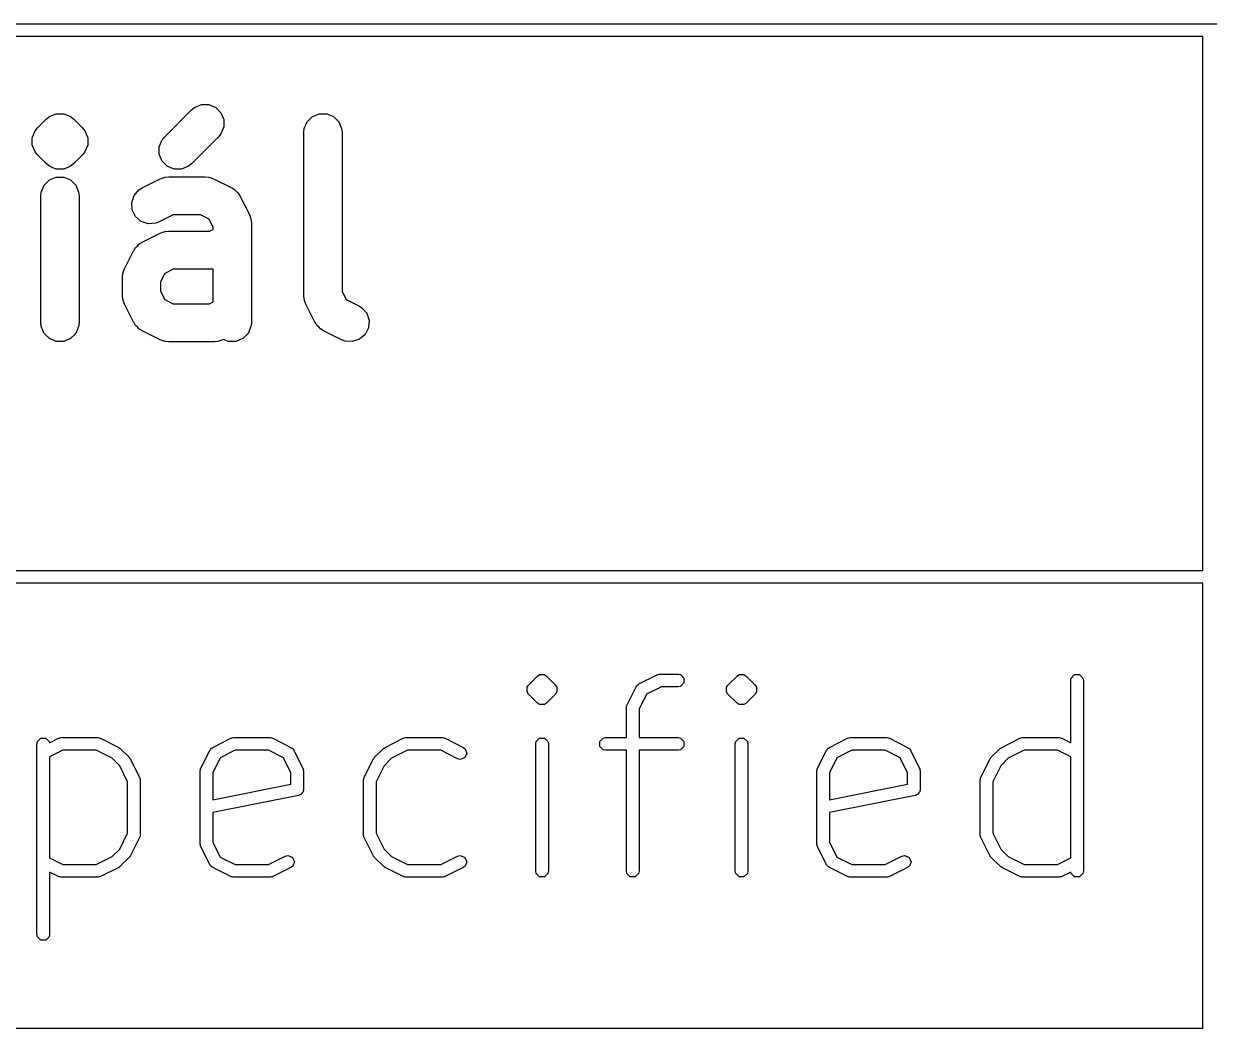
# Model space of a CAD drawing. Header units: inches. Extents: x -2.6 to 7.6, y 0.3 to 5.2.
# Drawn here: x -0.6584 to -0.2908, y 4.8789 to 5.1905 of the extents above; entities that cross this region are included whole.
import ezdxf

# ---------------------------------------------------------------- set-up
doc = ezdxf.new("R2010")
doc.units = ezdxf.units.IN
doc.header["$MEASUREMENT"] = 0
doc.layers.add('BLACK', color=250, linetype='CONTINUOUS')

msp = doc.modelspace()

# ---------------------------------------------------------------- linework, layer by layer
at = {"layer": 'BLACK', "linetype": 'CONTINUOUS'}
for p, q in [((-2.56692, 5.19047), (2.20417, 5.19047)), ((-0.29273, 5.18654), (-0.9384, 5.18654)), ((-0.29273, 5.02087), (-0.29273, 5.18654)), ((-0.65045, 5.16169), (-0.6492, 5.16221)), ((-0.6492, 5.16221), (-0.64832, 5.16257)), ((-0.64832, 5.16257), (-0.64602, 5.16257)), ((-0.64602, 5.16257), (-0.64513, 5.16221)), ((-0.64513, 5.16221), (-0.64389, 5.16169)), ((-0.61479, 5.15533), (-0.60635, 5.16377)), ((-0.60635, 5.16377), (-0.60545, 5.1645)), ((-0.60545, 5.1645), (-0.60333, 5.16538)), ((-0.60333, 5.16538), (-0.60102, 5.16538)), ((-0.60102, 5.16538), (-0.59889, 5.1645)), ((-0.59889, 5.1645), (-0.59726, 5.16287)), ((-0.59726, 5.16287), (-0.59638, 5.16074)), ((-0.5689, 5.16169), (-0.56677, 5.16257)), ((-0.56677, 5.16257), (-0.56446, 5.16257)), ((-0.56446, 5.16257), (-0.56233, 5.16169)), ((-0.65416, 5.15814), (-0.65134, 5.16095)), ((-0.65134, 5.16095), (-0.65045, 5.16169)), ((-0.65045, 5.16169), (-0.65045, 5.16169)), ((-0.64389, 5.16169), (-0.64299, 5.16095)), ((-0.64299, 5.16095), (-0.64018, 5.15814)), ((-0.59638, 5.15844), (-0.59726, 5.15631)), ((-0.59638, 5.16074), (-0.59638, 5.15844)), ((-0.57141, 5.15793), (-0.57053, 5.16006)), ((-0.57053, 5.16006), (-0.5689, 5.16169)), ((-0.56233, 5.16169), (-0.56071, 5.16006)), ((-0.56071, 5.16006), (-0.55982, 5.15793)), ((-0.65577, 5.15512), (-0.65568, 5.15533)), ((-0.65577, 5.15281), (-0.65577, 5.15512)), ((-0.65568, 5.15533), (-0.65489, 5.15725)), ((-0.65489, 5.15725), (-0.65416, 5.15814)), ((-0.65489, 5.15725), (-0.65489, 5.15725)), ((-0.64018, 5.15814), (-0.63945, 5.15725)), ((-0.63945, 5.15725), (-0.63856, 5.15512)), ((-0.63856, 5.15512), (-0.63856, 5.15281)), ((-0.61552, 5.15444), (-0.61479, 5.15533)), ((-0.598, 5.15541), (-0.60643, 5.14698)), ((-0.59726, 5.15631), (-0.598, 5.15541)), ((-0.57152, 5.15678), (-0.57141, 5.15793)), ((-0.57152, 5.10616), (-0.57152, 5.15678)), ((-0.55982, 5.15793), (-0.55971, 5.15678)), ((-0.55971, 5.15678), (-0.55971, 5.10755)), ((-0.65568, 5.1526), (-0.65577, 5.15281)), ((-0.65489, 5.15069), (-0.65568, 5.1526)), ((-0.63856, 5.15281), (-0.63945, 5.15069)), ((-0.6164, 5.15231), (-0.61552, 5.15444)), ((-0.6164, 5.15), (-0.6164, 5.15231)), ((-0.65416, 5.14979), (-0.65489, 5.15069)), ((-0.65134, 5.14698), (-0.65416, 5.14979)), ((-0.64018, 5.14979), (-0.64299, 5.14698)), ((-0.63945, 5.15069), (-0.64018, 5.14979)), ((-0.63945, 5.15069), (-0.63945, 5.15069)), ((-0.61552, 5.14787), (-0.6164, 5.15)), ((-0.61389, 5.14624), (-0.61552, 5.14787)), ((-0.65045, 5.14624), (-0.65134, 5.14698)), ((-0.64957, 5.14588), (-0.65045, 5.14624)), ((-0.64832, 5.14536), (-0.64957, 5.14588)), ((-0.64602, 5.14536), (-0.64832, 5.14536)), ((-0.64451, 5.14599), (-0.64602, 5.14536)), ((-0.64389, 5.14624), (-0.64451, 5.14599)), ((-0.64299, 5.14698), (-0.64389, 5.14624)), ((-0.64389, 5.14624), (-0.64389, 5.14624)), ((-0.61176, 5.14536), (-0.61389, 5.14624)), ((-0.60946, 5.14536), (-0.61176, 5.14536)), ((-0.60733, 5.14624), (-0.60946, 5.14536)), ((-0.60643, 5.14698), (-0.60733, 5.14624)), ((-0.65296, 5.13825), (-0.65208, 5.14037)), ((-0.65208, 5.14037), (-0.65045, 5.142)), ((-0.65045, 5.142), (-0.64832, 5.14289)), ((-0.64832, 5.14289), (-0.64602, 5.14289)), ((-0.64602, 5.14289), (-0.64389, 5.142)), ((-0.64389, 5.142), (-0.64226, 5.14037)), ((-0.64226, 5.14037), (-0.64138, 5.13825)), ((-0.62169, 5.13956), (-0.61606, 5.14238)), ((-0.61606, 5.14238), (-0.61498, 5.14279)), ((-0.61498, 5.14279), (-0.61477, 5.1428)), ((-0.61477, 5.1428), (-0.61457, 5.14289)), ((-0.61457, 5.14289), (-0.61342, 5.143)), ((-0.61342, 5.143), (-0.60217, 5.143)), ((-0.60217, 5.143), (-0.60102, 5.14289)), ((-0.60102, 5.14289), (-0.60083, 5.1428)), ((-0.60083, 5.1428), (-0.60061, 5.14279)), ((-0.60061, 5.14279), (-0.59953, 5.14238)), ((-0.59953, 5.14238), (-0.59391, 5.13956)), ((-0.65307, 5.13709), (-0.65296, 5.13825)), ((-0.65307, 5.09772), (-0.65307, 5.13709)), ((-0.64138, 5.13825), (-0.64126, 5.13709)), ((-0.64126, 5.13709), (-0.64126, 5.09772)), ((-0.62491, 5.13502), (-0.62418, 5.13721)), ((-0.62418, 5.13721), (-0.62267, 5.13895)), ((-0.62267, 5.13895), (-0.62169, 5.13956)), ((-0.59391, 5.13956), (-0.59372, 5.13944)), ((-0.59372, 5.13944), (-0.59362, 5.13941)), ((-0.59362, 5.13941), (-0.59351, 5.13931)), ((-0.59351, 5.13931), (-0.59293, 5.13895)), ((-0.59293, 5.13895), (-0.59244, 5.13839)), ((-0.59244, 5.13839), (-0.59188, 5.1379)), ((-0.59188, 5.1379), (-0.59152, 5.13732)), ((-0.59152, 5.13732), (-0.59142, 5.13721)), ((-0.59142, 5.13721), (-0.59139, 5.13711)), ((-0.59139, 5.13711), (-0.59127, 5.13692)), ((-0.59127, 5.13692), (-0.58845, 5.1313)), ((-0.62474, 5.13272), (-0.62491, 5.13502)), ((-0.62371, 5.13066), (-0.62474, 5.13272)), ((-0.62197, 5.12915), (-0.62371, 5.13066)), ((-0.61979, 5.12842), (-0.62197, 5.12915)), ((-0.61641, 5.129), (-0.61749, 5.12859)), ((-0.61203, 5.13119), (-0.61641, 5.129)), ((-0.60357, 5.13119), (-0.61203, 5.13119)), ((-0.60095, 5.12988), (-0.60357, 5.13119)), ((-0.59964, 5.12726), (-0.60095, 5.12988)), ((-0.58845, 5.1313), (-0.58804, 5.13022)), ((-0.58804, 5.13022), (-0.58803, 5.13001)), ((-0.58803, 5.13001), (-0.58794, 5.12981)), ((-0.58794, 5.12981), (-0.58783, 5.12866)), ((-0.62169, 5.12269), (-0.61606, 5.1255)), ((-0.61749, 5.12859), (-0.61979, 5.12842)), ((-0.61606, 5.1255), (-0.61498, 5.12592)), ((-0.61498, 5.12592), (-0.61477, 5.12593)), ((-0.61477, 5.12593), (-0.61457, 5.12601)), ((-0.61457, 5.12601), (-0.61342, 5.12613)), ((-0.61342, 5.12613), (-0.60076, 5.12613)), ((-0.60076, 5.12613), (-0.59964, 5.12668)), ((-0.59964, 5.12668), (-0.59964, 5.12726)), ((-0.58783, 5.12866), (-0.58783, 5.09772)), ((-0.62371, 5.12103), (-0.62315, 5.12151)), ((-0.62315, 5.12151), (-0.62267, 5.12207)), ((-0.62267, 5.12207), (-0.62208, 5.12244)), ((-0.62208, 5.12244), (-0.62197, 5.12254)), ((-0.62197, 5.12254), (-0.62188, 5.12257)), ((-0.62188, 5.12257), (-0.62169, 5.12269)), ((-0.62714, 5.11443), (-0.62433, 5.12005)), ((-0.62433, 5.12005), (-0.62421, 5.12024)), ((-0.62421, 5.12024), (-0.62418, 5.12033)), ((-0.62418, 5.12033), (-0.62408, 5.12045)), ((-0.62408, 5.12045), (-0.62371, 5.12103)), ((-0.62755, 5.11334), (-0.62714, 5.11443)), ((-0.61203, 5.11431), (-0.61464, 5.11301)), ((-0.59964, 5.11431), (-0.61203, 5.11431)), ((-0.59964, 5.10419), (-0.59964, 5.11431)), ((-0.62776, 5.11178), (-0.62765, 5.11294)), ((-0.62776, 5.10616), (-0.62776, 5.11178)), ((-0.62765, 5.11294), (-0.62757, 5.11313)), ((-0.62757, 5.11313), (-0.62755, 5.11334)), ((-0.61464, 5.11301), (-0.61595, 5.11039)), ((-0.61595, 5.11039), (-0.61595, 5.10755)), ((-0.61595, 5.10755), (-0.61464, 5.10494)), ((-0.55971, 5.10755), (-0.5584, 5.10494)), ((-0.62765, 5.10501), (-0.62776, 5.10616)), ((-0.62757, 5.10481), (-0.62765, 5.10501)), ((-0.62755, 5.1046), (-0.62757, 5.10481)), ((-0.62714, 5.10352), (-0.62755, 5.1046)), ((-0.62433, 5.09789), (-0.62714, 5.10352)), ((-0.61464, 5.10494), (-0.61203, 5.10363)), ((-0.61203, 5.10363), (-0.60076, 5.10363)), ((-0.60076, 5.10363), (-0.59964, 5.10419)), ((-0.57141, 5.10501), (-0.57152, 5.10616)), ((-0.57133, 5.10481), (-0.57141, 5.10501)), ((-0.57131, 5.1046), (-0.57133, 5.10481)), ((-0.5709, 5.10352), (-0.57131, 5.1046)), ((-0.56809, 5.09789), (-0.5709, 5.10352)), ((-0.5584, 5.10494), (-0.55454, 5.10301)), ((-0.55454, 5.10301), (-0.55356, 5.10239)), ((-0.55356, 5.10239), (-0.55205, 5.10065)), ((-0.55205, 5.10065), (-0.55132, 5.09846)), ((-0.65296, 5.09657), (-0.65307, 5.09772)), ((-0.65208, 5.09444), (-0.65296, 5.09657)), ((-0.64138, 5.09657), (-0.64226, 5.09444)), ((-0.64126, 5.09772), (-0.64138, 5.09657)), ((-0.62421, 5.0977), (-0.62433, 5.09789)), ((-0.62418, 5.09761), (-0.62421, 5.0977)), ((-0.62408, 5.0975), (-0.62418, 5.09761)), ((-0.62371, 5.09691), (-0.62408, 5.0975)), ((-0.62315, 5.09643), (-0.62371, 5.09691)), ((-0.62267, 5.09587), (-0.62315, 5.09643)), ((-0.62208, 5.0955), (-0.62267, 5.09587)), ((-0.58794, 5.09657), (-0.58883, 5.09444)), ((-0.58783, 5.09772), (-0.58794, 5.09657)), ((-0.56796, 5.0977), (-0.56809, 5.09789)), ((-0.56793, 5.09761), (-0.56796, 5.0977)), ((-0.56784, 5.0975), (-0.56793, 5.09761)), ((-0.56747, 5.09691), (-0.56784, 5.0975)), ((-0.56691, 5.09643), (-0.56747, 5.09691)), ((-0.56642, 5.09587), (-0.56691, 5.09643)), ((-0.56584, 5.0955), (-0.56642, 5.09587)), ((-0.55148, 5.09616), (-0.55251, 5.0941)), ((-0.55132, 5.09846), (-0.55148, 5.09616)), ((-0.65045, 5.09281), (-0.65208, 5.09444)), ((-0.64832, 5.09193), (-0.65045, 5.09281)), ((-0.64389, 5.09281), (-0.64602, 5.09193)), ((-0.64226, 5.09444), (-0.64389, 5.09281)), ((-0.62197, 5.0954), (-0.62208, 5.0955)), ((-0.62188, 5.09537), (-0.62197, 5.0954)), ((-0.62169, 5.09525), (-0.62188, 5.09537)), ((-0.61606, 5.09244), (-0.62169, 5.09525)), ((-0.61498, 5.09203), (-0.61606, 5.09244)), ((-0.61477, 5.09201), (-0.61498, 5.09203)), ((-0.61457, 5.09193), (-0.61477, 5.09201)), ((-0.59801, 5.09201), (-0.59821, 5.09193)), ((-0.5978, 5.09203), (-0.59801, 5.09201)), ((-0.59672, 5.09244), (-0.5978, 5.09203)), ((-0.59645, 5.09258), (-0.59672, 5.09244)), ((-0.59489, 5.09193), (-0.59645, 5.09258)), ((-0.59046, 5.09281), (-0.59258, 5.09193)), ((-0.58883, 5.09444), (-0.59046, 5.09281)), ((-0.56573, 5.0954), (-0.56584, 5.0955)), ((-0.56564, 5.09537), (-0.56573, 5.0954)), ((-0.56544, 5.09525), (-0.56564, 5.09537)), ((-0.55982, 5.09244), (-0.56544, 5.09525)), ((-0.55874, 5.09203), (-0.55982, 5.09244)), ((-0.55644, 5.09186), (-0.55874, 5.09203)), ((-0.55425, 5.09259), (-0.55644, 5.09186)), ((-0.55251, 5.0941), (-0.55425, 5.09259)), ((-0.64602, 5.09193), (-0.64832, 5.09193)), ((-0.61342, 5.09182), (-0.61457, 5.09193)), ((-0.59936, 5.09182), (-0.61342, 5.09182)), ((-0.59821, 5.09193), (-0.59936, 5.09182)), ((-0.59258, 5.09193), (-0.59489, 5.09193)), ((-0.9384, 5.02087), (-0.29273, 5.02087)), ((-0.29273, 5.01693), (-0.9384, 5.01693)), ((-0.29273, 4.8789), (-0.29273, 5.01693)), ((-0.50188, 4.98534), (-0.49907, 4.98815)), ((-0.49907, 4.98815), (-0.49843, 4.98858)), ((-0.49843, 4.98858), (-0.49693, 4.98858)), ((-0.49693, 4.98858), (-0.49629, 4.98815)), ((-0.49629, 4.98815), (-0.49348, 4.98534)), ((-0.46812, 4.98533), (-0.46804, 4.98544)), ((-0.46804, 4.98544), (-0.46794, 4.98547)), ((-0.46794, 4.98547), (-0.46763, 4.98571)), ((-0.46763, 4.98571), (-0.462, 4.98852)), ((-0.462, 4.98852), (-0.46191, 4.98855)), ((-0.46191, 4.98855), (-0.46188, 4.98858)), ((-0.46188, 4.98858), (-0.46157, 4.98864)), ((-0.46157, 4.98864), (-0.46126, 4.98873)), ((-0.46126, 4.98873), (-0.46122, 4.98871)), ((-0.46122, 4.98871), (-0.46112, 4.98873)), ((-0.46112, 4.98873), (-0.4555, 4.98873)), ((-0.4555, 4.98873), (-0.45474, 4.98858)), ((-0.45474, 4.98858), (-0.45368, 4.98752)), ((-0.45368, 4.98601), (-0.45474, 4.98494)), ((-0.45368, 4.98752), (-0.45368, 4.98601)), ((-0.44002, 4.98534), (-0.4372, 4.98815)), ((-0.4372, 4.98815), (-0.43657, 4.98858)), ((-0.43657, 4.98858), (-0.43506, 4.98858)), ((-0.43506, 4.98858), (-0.43442, 4.98815)), ((-0.43442, 4.98815), (-0.43161, 4.98534)), ((-0.33373, 4.98676), (-0.33358, 4.98752)), ((-0.33373, 4.96745), (-0.33373, 4.98676)), ((-0.33358, 4.98752), (-0.33252, 4.98858)), ((-0.33252, 4.98858), (-0.33101, 4.98858)), ((-0.33101, 4.98858), (-0.32994, 4.98752)), ((-0.32994, 4.98752), (-0.32979, 4.98676)), ((-0.32979, 4.98676), (-0.32979, 4.92771)), ((-0.50231, 4.9847), (-0.50188, 4.98534)), ((-0.50231, 4.9832), (-0.50231, 4.9847)), ((-0.50188, 4.98256), (-0.50231, 4.9832)), ((-0.50231, 4.9832), (-0.50231, 4.9832)), ((-0.49907, 4.97975), (-0.50188, 4.98256)), ((-0.49348, 4.98256), (-0.49629, 4.97975)), ((-0.49348, 4.98534), (-0.49305, 4.9847)), ((-0.49305, 4.9832), (-0.49348, 4.98256)), ((-0.49305, 4.9847), (-0.49305, 4.9832)), ((-0.47132, 4.97921), (-0.46851, 4.98483)), ((-0.46851, 4.98483), (-0.46827, 4.98514)), ((-0.46827, 4.98514), (-0.46823, 4.98524)), ((-0.46823, 4.98524), (-0.46812, 4.98533)), ((-0.46528, 4.98248), (-0.46759, 4.97786)), ((-0.46066, 4.98479), (-0.46528, 4.98248)), ((-0.4555, 4.98479), (-0.46066, 4.98479)), ((-0.45474, 4.98494), (-0.4555, 4.98479)), ((-0.44044, 4.9847), (-0.44002, 4.98534)), ((-0.44044, 4.9832), (-0.44044, 4.9847)), ((-0.44002, 4.98256), (-0.44044, 4.9832)), ((-0.44044, 4.9832), (-0.44044, 4.9832)), ((-0.4372, 4.97975), (-0.44002, 4.98256)), ((-0.43161, 4.98256), (-0.43442, 4.97975)), ((-0.43161, 4.98534), (-0.43118, 4.9847)), ((-0.43118, 4.9832), (-0.43161, 4.98256)), ((-0.43118, 4.9847), (-0.43118, 4.9832)), ((-0.49843, 4.97932), (-0.49907, 4.97975)), ((-0.49693, 4.97932), (-0.49843, 4.97932)), ((-0.49843, 4.97932), (-0.49843, 4.97932)), ((-0.49629, 4.97975), (-0.49693, 4.97932)), ((-0.47153, 4.97833), (-0.47151, 4.97842)), ((-0.47153, 4.96905), (-0.47153, 4.97833)), ((-0.47152, 4.97847), (-0.47144, 4.97877)), ((-0.47151, 4.97842), (-0.47152, 4.97847)), ((-0.47144, 4.97877), (-0.47138, 4.97908)), ((-0.47138, 4.97908), (-0.47135, 4.97911)), ((-0.47135, 4.97911), (-0.47132, 4.97921)), ((-0.43657, 4.97932), (-0.4372, 4.97975)), ((-0.43506, 4.97932), (-0.43657, 4.97932)), ((-0.43657, 4.97932), (-0.43657, 4.97932)), ((-0.43442, 4.97975), (-0.43506, 4.97932)), ((-0.46759, 4.97786), (-0.46759, 4.96905)), ((-0.65432, 4.96708), (-0.65417, 4.96783)), ((-0.65432, 4.90802), (-0.65432, 4.96708)), ((-0.65417, 4.96783), (-0.6531, 4.9689)), ((-0.6531, 4.9689), (-0.65159, 4.9689)), ((-0.65159, 4.9689), (-0.65053, 4.96783)), ((-0.65053, 4.96783), (-0.65045, 4.96742)), ((-0.65045, 4.96742), (-0.6476, 4.96884)), ((-0.6476, 4.96884), (-0.64751, 4.96886)), ((-0.64751, 4.96886), (-0.64748, 4.9689)), ((-0.64748, 4.9689), (-0.64717, 4.96896)), ((-0.64717, 4.96896), (-0.64686, 4.96904)), ((-0.64686, 4.96904), (-0.64682, 4.96903)), ((-0.64682, 4.96903), (-0.64672, 4.96905)), ((-0.64672, 4.96905), (-0.63548, 4.96905)), ((-0.63548, 4.96905), (-0.63538, 4.96903)), ((-0.63538, 4.96903), (-0.63534, 4.96904)), ((-0.63534, 4.96904), (-0.63503, 4.96896)), ((-0.63503, 4.96896), (-0.63472, 4.9689)), ((-0.63472, 4.9689), (-0.63469, 4.96886)), ((-0.63469, 4.96886), (-0.63459, 4.96884)), ((-0.63459, 4.96884), (-0.62897, 4.96603)), ((-0.5998, 4.96603), (-0.59417, 4.96884)), ((-0.59417, 4.96884), (-0.59408, 4.96886)), ((-0.59408, 4.96886), (-0.59405, 4.9689)), ((-0.59405, 4.9689), (-0.59374, 4.96896)), ((-0.59374, 4.96896), (-0.59343, 4.96904)), ((-0.59343, 4.96904), (-0.59339, 4.96903)), ((-0.59339, 4.96903), (-0.59329, 4.96905)), ((-0.59329, 4.96905), (-0.58204, 4.96905)), ((-0.58204, 4.96905), (-0.58195, 4.96903)), ((-0.58195, 4.96903), (-0.5819, 4.96904)), ((-0.5819, 4.96904), (-0.5816, 4.96896)), ((-0.5816, 4.96896), (-0.58129, 4.9689)), ((-0.58129, 4.9689), (-0.58126, 4.96886)), ((-0.58126, 4.96886), (-0.58116, 4.96884)), ((-0.58116, 4.96884), (-0.57554, 4.96603)), ((-0.54637, 4.96603), (-0.54074, 4.96884)), ((-0.54074, 4.96884), (-0.54065, 4.96886)), ((-0.54065, 4.96886), (-0.54062, 4.9689)), ((-0.54062, 4.9689), (-0.54031, 4.96896)), ((-0.54031, 4.96896), (-0.54, 4.96904)), ((-0.54, 4.96904), (-0.53996, 4.96903)), ((-0.53996, 4.96903), (-0.53986, 4.96905)), ((-0.53986, 4.96905), (-0.52861, 4.96905)), ((-0.52861, 4.96905), (-0.52852, 4.96903)), ((-0.52852, 4.96903), (-0.52847, 4.96904)), ((-0.52847, 4.96904), (-0.52817, 4.96896)), ((-0.52817, 4.96896), (-0.52786, 4.9689)), ((-0.52786, 4.9689), (-0.52783, 4.96886)), ((-0.52783, 4.96886), (-0.52773, 4.96884)), ((-0.52773, 4.96884), (-0.52211, 4.96603)), ((-0.49965, 4.96708), (-0.4995, 4.96783)), ((-0.49965, 4.92771), (-0.49965, 4.96708)), ((-0.4995, 4.96783), (-0.49843, 4.9689)), ((-0.49843, 4.9689), (-0.49693, 4.9689)), ((-0.49693, 4.9689), (-0.49586, 4.96783)), ((-0.49586, 4.96783), (-0.49571, 4.96708)), ((-0.49571, 4.96708), (-0.49571, 4.92771)), ((-0.47981, 4.96783), (-0.47875, 4.9689)), ((-0.47981, 4.96632), (-0.47981, 4.96783)), ((-0.47875, 4.9689), (-0.47799, 4.96905)), ((-0.47799, 4.96905), (-0.47153, 4.96905)), ((-0.46759, 4.96905), (-0.4555, 4.96905)), ((-0.4555, 4.96905), (-0.45474, 4.9689)), ((-0.45474, 4.9689), (-0.45368, 4.96783)), ((-0.45368, 4.96783), (-0.45368, 4.96632)), ((-0.43778, 4.96708), (-0.43763, 4.96783)), ((-0.43778, 4.92771), (-0.43778, 4.96708)), ((-0.43763, 4.96783), (-0.43657, 4.9689)), ((-0.43657, 4.9689), (-0.43506, 4.9689)), ((-0.43506, 4.9689), (-0.43399, 4.96783)), ((-0.43399, 4.96783), (-0.43384, 4.96708)), ((-0.43384, 4.96708), (-0.43384, 4.92771)), ((-0.40857, 4.96603), (-0.40295, 4.96884)), ((-0.40295, 4.96884), (-0.40285, 4.96886)), ((-0.40285, 4.96886), (-0.40282, 4.9689)), ((-0.40282, 4.9689), (-0.40251, 4.96896)), ((-0.40251, 4.96896), (-0.40221, 4.96904)), ((-0.40221, 4.96904), (-0.40216, 4.96903)), ((-0.40216, 4.96903), (-0.40207, 4.96905)), ((-0.40207, 4.96905), (-0.39082, 4.96905)), ((-0.39082, 4.96905), (-0.39072, 4.96903)), ((-0.39072, 4.96903), (-0.39068, 4.96904)), ((-0.39068, 4.96904), (-0.39037, 4.96896)), ((-0.39037, 4.96896), (-0.39006, 4.9689)), ((-0.39006, 4.9689), (-0.39003, 4.96886)), ((-0.39003, 4.96886), (-0.38994, 4.96884)), ((-0.38994, 4.96884), (-0.38431, 4.96603)), ((-0.35514, 4.96603), (-0.34952, 4.96884)), ((-0.34952, 4.96884), (-0.34942, 4.96886)), ((-0.34942, 4.96886), (-0.34939, 4.9689)), ((-0.34939, 4.9689), (-0.34908, 4.96896)), ((-0.34908, 4.96896), (-0.34878, 4.96904)), ((-0.34878, 4.96904), (-0.34873, 4.96903)), ((-0.34873, 4.96903), (-0.34864, 4.96905)), ((-0.34864, 4.96905), (-0.33739, 4.96905)), ((-0.33739, 4.96905), (-0.33729, 4.96903)), ((-0.33729, 4.96903), (-0.33725, 4.96904)), ((-0.33725, 4.96904), (-0.33694, 4.96896)), ((-0.33694, 4.96896), (-0.33663, 4.9689)), ((-0.33663, 4.9689), (-0.3366, 4.96886)), ((-0.3366, 4.96886), (-0.33651, 4.96884)), ((-0.33651, 4.96884), (-0.33373, 4.96745)), ((-0.64626, 4.96511), (-0.65038, 4.96305)), ((-0.63594, 4.96511), (-0.64626, 4.96511)), ((-0.63102, 4.96265), (-0.63594, 4.96511)), ((-0.62897, 4.96603), (-0.62872, 4.96583)), ((-0.62872, 4.96583), (-0.62846, 4.96566)), ((-0.62846, 4.96566), (-0.62565, 4.96285)), ((-0.60349, 4.95952), (-0.60068, 4.96515)), ((-0.60068, 4.96515), (-0.60044, 4.96546)), ((-0.60044, 4.96546), (-0.6004, 4.96556)), ((-0.6004, 4.96556), (-0.60029, 4.96564)), ((-0.60029, 4.96564), (-0.60021, 4.96575)), ((-0.60021, 4.96575), (-0.60011, 4.96579)), ((-0.60011, 4.96579), (-0.5998, 4.96603)), ((-0.59283, 4.96511), (-0.59745, 4.9628)), ((-0.58251, 4.96511), (-0.59283, 4.96511)), ((-0.57789, 4.9628), (-0.58251, 4.96511)), ((-0.57554, 4.96603), (-0.57523, 4.96579)), ((-0.57523, 4.96579), (-0.57513, 4.96575)), ((-0.57513, 4.96575), (-0.57504, 4.96564)), ((-0.57504, 4.96564), (-0.57493, 4.96556)), ((-0.57493, 4.96556), (-0.5749, 4.96546)), ((-0.5749, 4.96546), (-0.57466, 4.96515)), ((-0.57466, 4.96515), (-0.57185, 4.95952)), ((-0.54969, 4.96285), (-0.54688, 4.96566)), ((-0.54688, 4.96566), (-0.54662, 4.96583)), ((-0.54662, 4.96583), (-0.54637, 4.96603)), ((-0.5394, 4.96511), (-0.54432, 4.96265)), ((-0.52908, 4.96511), (-0.5394, 4.96511)), ((-0.52387, 4.9625), (-0.52908, 4.96511)), ((-0.52211, 4.96603), (-0.5215, 4.96556)), ((-0.52103, 4.96413), (-0.5217, 4.96278)), ((-0.5215, 4.96556), (-0.52103, 4.96413)), ((-0.47875, 4.96526), (-0.47981, 4.96632)), ((-0.47799, 4.96511), (-0.47875, 4.96526)), ((-0.47153, 4.96511), (-0.47799, 4.96511)), ((-0.47153, 4.92771), (-0.47153, 4.96511)), ((-0.4555, 4.96511), (-0.46759, 4.96511)), ((-0.46759, 4.96511), (-0.46759, 4.92771)), ((-0.45474, 4.96526), (-0.4555, 4.96511)), ((-0.45368, 4.96632), (-0.45474, 4.96526)), ((-0.41226, 4.95952), (-0.40945, 4.96515)), ((-0.40945, 4.96515), (-0.40921, 4.96546)), ((-0.40921, 4.96546), (-0.40918, 4.96556)), ((-0.40918, 4.96556), (-0.40907, 4.96564)), ((-0.40907, 4.96564), (-0.40898, 4.96575)), ((-0.40898, 4.96575), (-0.40888, 4.96579)), ((-0.40888, 4.96579), (-0.40857, 4.96603)), ((-0.4016, 4.96511), (-0.40622, 4.9628)), ((-0.39128, 4.96511), (-0.4016, 4.96511)), ((-0.38666, 4.9628), (-0.39128, 4.96511)), ((-0.38431, 4.96603), (-0.384, 4.96579)), ((-0.384, 4.96579), (-0.3839, 4.96575)), ((-0.3839, 4.96575), (-0.38382, 4.96564)), ((-0.38382, 4.96564), (-0.38371, 4.96556)), ((-0.38371, 4.96556), (-0.38367, 4.96546)), ((-0.38367, 4.96546), (-0.38343, 4.96515)), ((-0.38343, 4.96515), (-0.38062, 4.95952)), ((-0.35846, 4.96285), (-0.35565, 4.96566)), ((-0.35565, 4.96566), (-0.35539, 4.96583)), ((-0.35539, 4.96583), (-0.35514, 4.96603)), ((-0.34817, 4.96511), (-0.35309, 4.96265)), ((-0.33785, 4.96511), (-0.34817, 4.96511)), ((-0.33373, 4.96305), (-0.33785, 4.96511)), ((-0.65038, 4.96305), (-0.65038, 4.93174)), ((-0.62866, 4.96029), (-0.63102, 4.96265)), ((-0.6262, 4.95536), (-0.62866, 4.96029)), ((-0.62565, 4.96285), (-0.62547, 4.96258)), ((-0.62547, 4.96258), (-0.62528, 4.96233)), ((-0.62528, 4.96233), (-0.62247, 4.95671)), ((-0.59745, 4.9628), (-0.59976, 4.95818)), ((-0.57558, 4.95818), (-0.57789, 4.9628)), ((-0.55287, 4.95671), (-0.55006, 4.96233)), ((-0.55006, 4.96233), (-0.54987, 4.96258)), ((-0.54987, 4.96258), (-0.54969, 4.96285)), ((-0.54668, 4.96029), (-0.54914, 4.95536)), ((-0.54432, 4.96265), (-0.54668, 4.96029)), ((-0.52313, 4.9623), (-0.52387, 4.9625)), ((-0.5217, 4.96278), (-0.52313, 4.9623)), ((-0.40622, 4.9628), (-0.40853, 4.95818)), ((-0.38435, 4.95818), (-0.38666, 4.9628)), ((-0.36165, 4.95671), (-0.35883, 4.96233)), ((-0.35883, 4.96233), (-0.35864, 4.96258)), ((-0.35864, 4.96258), (-0.35846, 4.96285)), ((-0.35545, 4.96029), (-0.35792, 4.95536)), ((-0.35309, 4.96265), (-0.35545, 4.96029)), ((-0.33373, 4.93174), (-0.33373, 4.96305)), ((-0.62247, 4.95671), (-0.62244, 4.95661)), ((-0.62244, 4.95661), (-0.62241, 4.95658)), ((-0.62241, 4.95658), (-0.62235, 4.95627)), ((-0.62235, 4.95627), (-0.62226, 4.95597)), ((-0.62226, 4.95597), (-0.62228, 4.95593)), ((-0.6037, 4.95864), (-0.60368, 4.95874)), ((-0.6037, 4.93614), (-0.6037, 4.95864)), ((-0.60369, 4.95878), (-0.60361, 4.95908)), ((-0.60368, 4.95874), (-0.60369, 4.95878)), ((-0.60361, 4.95908), (-0.60355, 4.95939)), ((-0.60355, 4.95939), (-0.60352, 4.95943)), ((-0.60352, 4.95943), (-0.60349, 4.95952)), ((-0.59976, 4.95818), (-0.59976, 4.94979)), ((-0.57558, 4.95463), (-0.57558, 4.95818)), ((-0.57185, 4.95952), (-0.57182, 4.95943)), ((-0.57182, 4.95943), (-0.57179, 4.95939)), ((-0.57179, 4.95939), (-0.57173, 4.95908)), ((-0.57173, 4.95908), (-0.57164, 4.95878)), ((-0.57164, 4.95878), (-0.57166, 4.95874)), ((-0.57166, 4.95874), (-0.57164, 4.95864)), ((-0.57164, 4.95864), (-0.57164, 4.95302)), ((-0.55307, 4.95597), (-0.55299, 4.95627)), ((-0.55306, 4.95593), (-0.55307, 4.95597)), ((-0.55299, 4.95627), (-0.55293, 4.95658)), ((-0.55293, 4.95658), (-0.5529, 4.95661)), ((-0.5529, 4.95661), (-0.55287, 4.95671)), ((-0.41247, 4.95878), (-0.41238, 4.95908)), ((-0.41245, 4.95874), (-0.41247, 4.95878)), ((-0.41247, 4.95864), (-0.41245, 4.95874)), ((-0.41247, 4.93614), (-0.41247, 4.95864)), ((-0.41238, 4.95908), (-0.41232, 4.95939)), ((-0.41232, 4.95939), (-0.41229, 4.95943)), ((-0.41229, 4.95943), (-0.41226, 4.95952)), ((-0.40853, 4.95818), (-0.40853, 4.94979)), ((-0.38435, 4.95463), (-0.38435, 4.95818)), ((-0.38062, 4.95952), (-0.3806, 4.95943)), ((-0.3806, 4.95943), (-0.38056, 4.95939)), ((-0.38056, 4.95939), (-0.3805, 4.95908)), ((-0.3805, 4.95908), (-0.38042, 4.95878)), ((-0.38042, 4.95878), (-0.38043, 4.95874)), ((-0.38043, 4.95874), (-0.38041, 4.95864)), ((-0.38041, 4.95864), (-0.38041, 4.95302)), ((-0.36185, 4.95597), (-0.36176, 4.95627)), ((-0.36183, 4.95593), (-0.36185, 4.95597)), ((-0.36176, 4.95627), (-0.3617, 4.95658)), ((-0.3617, 4.95658), (-0.36167, 4.95661)), ((-0.36167, 4.95661), (-0.36165, 4.95671)), ((-0.6262, 4.93942), (-0.6262, 4.95536)), ((-0.62228, 4.95593), (-0.62226, 4.95583)), ((-0.62226, 4.95583), (-0.62226, 4.93896)), ((-0.59976, 4.94979), (-0.57558, 4.95463)), ((-0.57173, 4.95255), (-0.57179, 4.95226)), ((-0.57168, 4.95263), (-0.57173, 4.95255)), ((-0.57164, 4.95302), (-0.5717, 4.95273)), ((-0.5717, 4.95273), (-0.57168, 4.95263)), ((-0.55308, 4.95583), (-0.55306, 4.95593)), ((-0.55308, 4.93896), (-0.55308, 4.95583)), ((-0.54914, 4.95536), (-0.54914, 4.93942)), ((-0.40853, 4.94979), (-0.38435, 4.95463)), ((-0.38051, 4.95255), (-0.38056, 4.95226)), ((-0.38045, 4.95263), (-0.38051, 4.95255)), ((-0.38041, 4.95302), (-0.38047, 4.95273)), ((-0.38047, 4.95273), (-0.38045, 4.95263)), ((-0.36185, 4.95583), (-0.36183, 4.95593)), ((-0.36185, 4.93896), (-0.36185, 4.95583)), ((-0.35792, 4.95536), (-0.35792, 4.93942)), ((-0.57322, 4.95109), (-0.59976, 4.94578)), ((-0.57295, 4.9512), (-0.57322, 4.95109)), ((-0.57285, 4.9512), (-0.57295, 4.9512)), ((-0.57278, 4.95127), (-0.57285, 4.9512)), ((-0.57251, 4.95138), (-0.57278, 4.95127)), ((-0.57219, 4.95186), (-0.57251, 4.95138)), ((-0.57179, 4.95226), (-0.57219, 4.95186)), ((-0.382, 4.95109), (-0.40853, 4.94578)), ((-0.38173, 4.9512), (-0.382, 4.95109)), ((-0.38163, 4.9512), (-0.38173, 4.9512)), ((-0.38156, 4.95127), (-0.38163, 4.9512)), ((-0.38129, 4.95138), (-0.38156, 4.95127)), ((-0.38097, 4.95186), (-0.38129, 4.95138)), ((-0.38056, 4.95226), (-0.38097, 4.95186)), ((-0.59976, 4.94578), (-0.59976, 4.93661)), ((-0.40853, 4.94578), (-0.40853, 4.93661)), ((-0.62866, 4.9345), (-0.6262, 4.93942)), ((-0.62247, 4.93808), (-0.62528, 4.93245)), ((-0.62244, 4.93817), (-0.62247, 4.93808)), ((-0.62241, 4.9382), (-0.62244, 4.93817)), ((-0.62235, 4.93851), (-0.62241, 4.9382)), ((-0.62226, 4.93882), (-0.62235, 4.93851)), ((-0.62226, 4.93896), (-0.62228, 4.93886)), ((-0.62228, 4.93886), (-0.62226, 4.93882)), ((-0.55306, 4.93886), (-0.55308, 4.93896)), ((-0.55307, 4.93882), (-0.55306, 4.93886)), ((-0.55299, 4.93851), (-0.55307, 4.93882)), ((-0.55293, 4.9382), (-0.55299, 4.93851)), ((-0.5529, 4.93817), (-0.55293, 4.9382)), ((-0.55287, 4.93808), (-0.5529, 4.93817)), ((-0.55006, 4.93245), (-0.55287, 4.93808)), ((-0.54914, 4.93942), (-0.54668, 4.9345)), ((-0.36183, 4.93886), (-0.36185, 4.93896)), ((-0.36185, 4.93882), (-0.36183, 4.93886)), ((-0.36176, 4.93851), (-0.36185, 4.93882)), ((-0.3617, 4.9382), (-0.36176, 4.93851)), ((-0.36167, 4.93817), (-0.3617, 4.9382)), ((-0.36165, 4.93808), (-0.36167, 4.93817)), ((-0.35883, 4.93245), (-0.36165, 4.93808)), ((-0.35792, 4.93942), (-0.35545, 4.9345)), ((-0.63102, 4.93214), (-0.62866, 4.9345)), ((-0.60368, 4.93605), (-0.6037, 4.93614)), ((-0.60369, 4.936), (-0.60368, 4.93605)), ((-0.60361, 4.9357), (-0.60369, 4.936)), ((-0.60355, 4.93539), (-0.60361, 4.9357)), ((-0.60352, 4.93536), (-0.60355, 4.93539)), ((-0.60349, 4.93526), (-0.60352, 4.93536)), ((-0.60068, 4.92964), (-0.60349, 4.93526)), ((-0.59976, 4.93661), (-0.59745, 4.93199)), ((-0.54668, 4.9345), (-0.54432, 4.93214)), ((-0.41245, 4.93605), (-0.41247, 4.93614)), ((-0.41247, 4.936), (-0.41245, 4.93605)), ((-0.41238, 4.9357), (-0.41247, 4.936)), ((-0.41232, 4.93539), (-0.41238, 4.9357)), ((-0.41229, 4.93536), (-0.41232, 4.93539)), ((-0.41226, 4.93526), (-0.41229, 4.93536)), ((-0.40945, 4.92964), (-0.41226, 4.93526)), ((-0.40853, 4.93661), (-0.40622, 4.93199)), ((-0.35545, 4.9345), (-0.35309, 4.93214)), ((-0.65038, 4.93174), (-0.64626, 4.92968)), ((-0.63594, 4.92968), (-0.63102, 4.93214)), ((-0.62565, 4.93194), (-0.62846, 4.92913)), ((-0.62547, 4.9322), (-0.62565, 4.93194)), ((-0.62528, 4.93245), (-0.62547, 4.9322)), ((-0.59745, 4.93199), (-0.59283, 4.92968)), ((-0.58251, 4.92968), (-0.5773, 4.93228)), ((-0.5773, 4.93228), (-0.57656, 4.93248)), ((-0.57656, 4.93248), (-0.57513, 4.93201)), ((-0.57513, 4.93201), (-0.57446, 4.93066)), ((-0.57446, 4.93066), (-0.57493, 4.92923)), ((-0.54987, 4.9322), (-0.55006, 4.93245)), ((-0.54969, 4.93194), (-0.54987, 4.9322)), ((-0.54688, 4.92913), (-0.54969, 4.93194)), ((-0.54432, 4.93214), (-0.5394, 4.92968)), ((-0.52908, 4.92968), (-0.52387, 4.93228)), ((-0.52387, 4.93228), (-0.52313, 4.93248)), ((-0.52313, 4.93248), (-0.5217, 4.93201)), ((-0.5217, 4.93201), (-0.52103, 4.93066)), ((-0.52103, 4.93066), (-0.5215, 4.92923)), ((-0.40622, 4.93199), (-0.4016, 4.92968)), ((-0.39128, 4.92968), (-0.38607, 4.93228)), ((-0.38607, 4.93228), (-0.38533, 4.93248)), ((-0.38533, 4.93248), (-0.3839, 4.93201)), ((-0.3839, 4.93201), (-0.38323, 4.93066)), ((-0.38323, 4.93066), (-0.38371, 4.92923)), ((-0.35864, 4.9322), (-0.35883, 4.93245)), ((-0.35846, 4.93194), (-0.35864, 4.9322)), ((-0.35565, 4.92913), (-0.35846, 4.93194)), ((-0.35309, 4.93214), (-0.34817, 4.92968)), ((-0.33785, 4.92968), (-0.33373, 4.93174)), ((-0.6476, 4.92595), (-0.65038, 4.92733)), ((-0.65038, 4.92733), (-0.65038, 4.90802)), ((-0.64626, 4.92968), (-0.63594, 4.92968)), ((-0.62897, 4.92876), (-0.63459, 4.92595)), ((-0.62872, 4.92895), (-0.62897, 4.92876)), ((-0.62846, 4.92913), (-0.62872, 4.92895)), ((-0.60044, 4.92933), (-0.60068, 4.92964)), ((-0.6004, 4.92923), (-0.60044, 4.92933)), ((-0.60029, 4.92914), (-0.6004, 4.92923)), ((-0.60021, 4.92903), (-0.60029, 4.92914)), ((-0.60011, 4.929), (-0.60021, 4.92903)), ((-0.5998, 4.92876), (-0.60011, 4.929)), ((-0.59417, 4.92595), (-0.5998, 4.92876)), ((-0.59283, 4.92968), (-0.58251, 4.92968)), ((-0.57554, 4.92876), (-0.58116, 4.92595)), ((-0.57493, 4.92923), (-0.57554, 4.92876)), ((-0.54662, 4.92895), (-0.54688, 4.92913)), ((-0.54637, 4.92876), (-0.54662, 4.92895)), ((-0.54074, 4.92595), (-0.54637, 4.92876)), ((-0.5394, 4.92968), (-0.52908, 4.92968)), ((-0.52211, 4.92876), (-0.52773, 4.92595)), ((-0.5215, 4.92923), (-0.52211, 4.92876)), ((-0.4995, 4.92695), (-0.49965, 4.92771)), ((-0.49843, 4.92589), (-0.4995, 4.92695)), ((-0.49586, 4.92695), (-0.49693, 4.92589)), ((-0.49571, 4.92771), (-0.49586, 4.92695)), ((-0.47138, 4.92695), (-0.47153, 4.92771)), ((-0.47031, 4.92589), (-0.47138, 4.92695)), ((-0.46774, 4.92695), (-0.46881, 4.92589)), ((-0.46759, 4.92771), (-0.46774, 4.92695)), ((-0.43763, 4.92695), (-0.43778, 4.92771)), ((-0.43657, 4.92589), (-0.43763, 4.92695)), ((-0.43399, 4.92695), (-0.43506, 4.92589)), ((-0.43384, 4.92771), (-0.43399, 4.92695)), ((-0.40921, 4.92933), (-0.40945, 4.92964)), ((-0.40918, 4.92923), (-0.40921, 4.92933)), ((-0.40907, 4.92914), (-0.40918, 4.92923)), ((-0.40898, 4.92903), (-0.40907, 4.92914)), ((-0.40888, 4.929), (-0.40898, 4.92903)), ((-0.40857, 4.92876), (-0.40888, 4.929)), ((-0.40295, 4.92595), (-0.40857, 4.92876)), ((-0.4016, 4.92968), (-0.39128, 4.92968)), ((-0.38431, 4.92876), (-0.38994, 4.92595)), ((-0.38371, 4.92923), (-0.38431, 4.92876)), ((-0.35539, 4.92895), (-0.35565, 4.92913)), ((-0.35514, 4.92876), (-0.35539, 4.92895)), ((-0.34952, 4.92595), (-0.35514, 4.92876)), ((-0.34817, 4.92968), (-0.33785, 4.92968)), ((-0.33366, 4.92737), (-0.33651, 4.92595)), ((-0.33358, 4.92695), (-0.33366, 4.92737)), ((-0.33252, 4.92589), (-0.33358, 4.92695)), ((-0.32994, 4.92695), (-0.33101, 4.92589)), ((-0.32979, 4.92771), (-0.32994, 4.92695)), ((-0.64751, 4.92592), (-0.6476, 4.92595)), ((-0.64748, 4.92589), (-0.64751, 4.92592)), ((-0.64717, 4.92583), (-0.64748, 4.92589)), ((-0.64686, 4.92574), (-0.64717, 4.92583)), ((-0.64682, 4.92576), (-0.64686, 4.92574)), ((-0.64672, 4.92574), (-0.64682, 4.92576)), ((-0.63548, 4.92574), (-0.64672, 4.92574)), ((-0.63538, 4.92576), (-0.63548, 4.92574)), ((-0.63534, 4.92574), (-0.63538, 4.92576)), ((-0.63503, 4.92583), (-0.63534, 4.92574)), ((-0.63472, 4.92589), (-0.63503, 4.92583)), ((-0.63469, 4.92592), (-0.63472, 4.92589)), ((-0.63459, 4.92595), (-0.63469, 4.92592)), ((-0.59408, 4.92592), (-0.59417, 4.92595)), ((-0.59405, 4.92589), (-0.59408, 4.92592)), ((-0.59374, 4.92583), (-0.59405, 4.92589)), ((-0.59343, 4.92574), (-0.59374, 4.92583)), ((-0.59339, 4.92576), (-0.59343, 4.92574)), ((-0.59329, 4.92574), (-0.59339, 4.92576)), ((-0.58204, 4.92574), (-0.59329, 4.92574)), ((-0.58195, 4.92576), (-0.58204, 4.92574)), ((-0.5819, 4.92574), (-0.58195, 4.92576)), ((-0.5816, 4.92583), (-0.5819, 4.92574)), ((-0.58129, 4.92589), (-0.5816, 4.92583)), ((-0.58126, 4.92592), (-0.58129, 4.92589)), ((-0.58116, 4.92595), (-0.58126, 4.92592)), ((-0.54065, 4.92592), (-0.54074, 4.92595)), ((-0.54062, 4.92589), (-0.54065, 4.92592)), ((-0.54031, 4.92583), (-0.54062, 4.92589)), ((-0.54, 4.92574), (-0.54031, 4.92583)), ((-0.53996, 4.92576), (-0.54, 4.92574)), ((-0.53986, 4.92574), (-0.53996, 4.92576)), ((-0.52861, 4.92574), (-0.53986, 4.92574)), ((-0.52852, 4.92576), (-0.52861, 4.92574)), ((-0.52847, 4.92574), (-0.52852, 4.92576)), ((-0.52817, 4.92583), (-0.52847, 4.92574)), ((-0.52786, 4.92589), (-0.52817, 4.92583)), ((-0.52783, 4.92592), (-0.52786, 4.92589)), ((-0.52773, 4.92595), (-0.52783, 4.92592)), ((-0.49693, 4.92589), (-0.49843, 4.92589)), ((-0.46881, 4.92589), (-0.47031, 4.92589)), ((-0.43506, 4.92589), (-0.43657, 4.92589)), ((-0.40285, 4.92592), (-0.40295, 4.92595)), ((-0.40282, 4.92589), (-0.40285, 4.92592)), ((-0.40251, 4.92583), (-0.40282, 4.92589)), ((-0.40221, 4.92574), (-0.40251, 4.92583)), ((-0.40216, 4.92576), (-0.40221, 4.92574)), ((-0.40207, 4.92574), (-0.40216, 4.92576)), ((-0.39082, 4.92574), (-0.40207, 4.92574)), ((-0.39072, 4.92576), (-0.39082, 4.92574)), ((-0.39068, 4.92574), (-0.39072, 4.92576)), ((-0.39037, 4.92583), (-0.39068, 4.92574)), ((-0.39006, 4.92589), (-0.39037, 4.92583)), ((-0.39003, 4.92592), (-0.39006, 4.92589)), ((-0.38994, 4.92595), (-0.39003, 4.92592)), ((-0.34942, 4.92592), (-0.34952, 4.92595)), ((-0.34939, 4.92589), (-0.34942, 4.92592)), ((-0.34908, 4.92583), (-0.34939, 4.92589)), ((-0.34878, 4.92574), (-0.34908, 4.92583)), ((-0.34873, 4.92576), (-0.34878, 4.92574)), ((-0.34864, 4.92574), (-0.34873, 4.92576)), ((-0.33739, 4.92574), (-0.34864, 4.92574)), ((-0.33729, 4.92576), (-0.33739, 4.92574)), ((-0.33725, 4.92574), (-0.33729, 4.92576)), ((-0.33694, 4.92583), (-0.33725, 4.92574)), ((-0.33663, 4.92589), (-0.33694, 4.92583)), ((-0.3366, 4.92592), (-0.33663, 4.92589)), ((-0.33651, 4.92595), (-0.3366, 4.92592)), ((-0.33101, 4.92589), (-0.33252, 4.92589)), ((-0.65417, 4.90727), (-0.65432, 4.90802)), ((-0.6531, 4.9062), (-0.65417, 4.90727)), ((-0.65159, 4.9062), (-0.6531, 4.9062)), ((-0.65053, 4.90727), (-0.65159, 4.9062)), ((-0.65038, 4.90802), (-0.65053, 4.90727)), ((-0.9384, 4.8789), (-0.29273, 4.8789))]:
    msp.add_line(p, q, dxfattribs=at)

doc.saveas('drawing.dxf')
